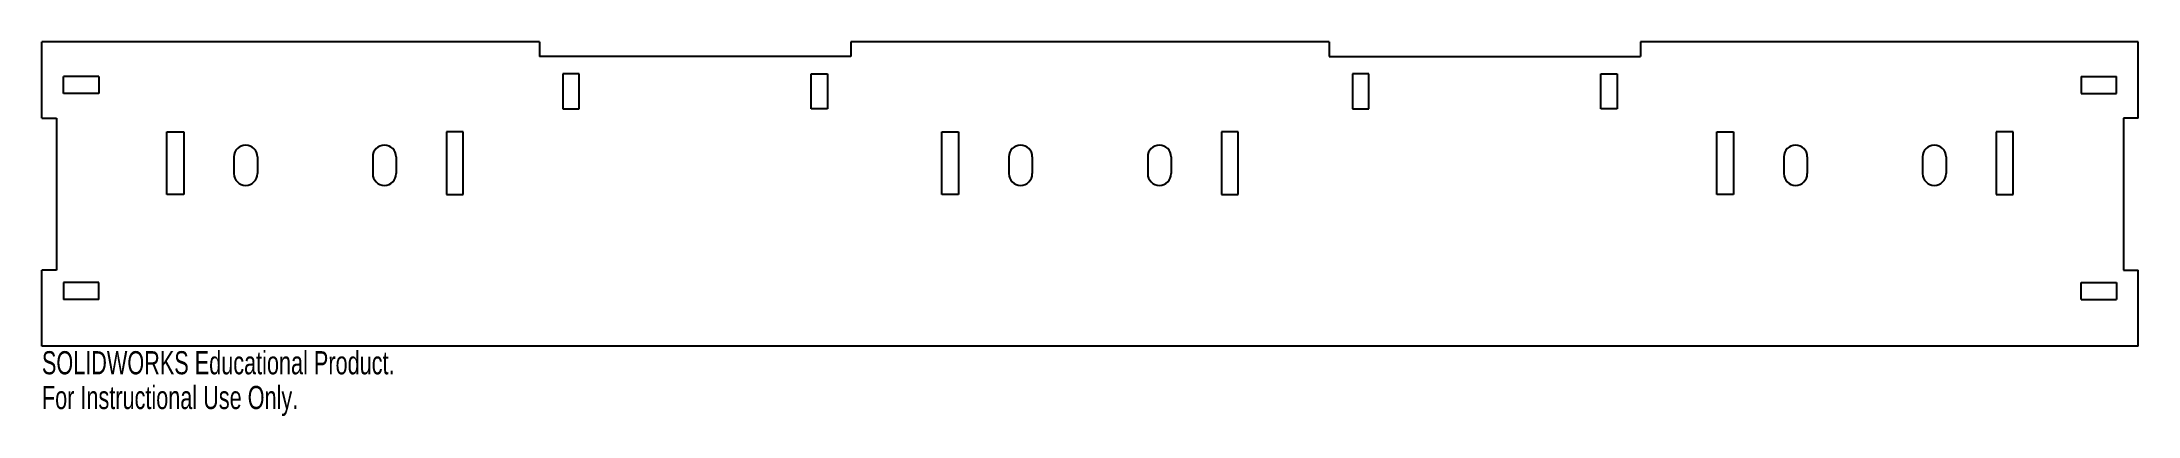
# Model space of a CAD drawing. Header units: millimetres. Extents: x -219 to 219, y -26 to 52.
import ezdxf

# ---------------------------------------------------------------- set-up
doc = ezdxf.new("R2010")
doc.units = ezdxf.units.MM
doc.styles.add('SLDTEXTSTYLE0', font='TXT', dxfattribs={"width": 0.7})

msp = doc.modelspace()

# ---------------------------------------------------------------- linework, layer by layer
at = {"color": 7, "linetype": 'Continuous', "lineweight": 25}
for p, q in [((-115, 52.19), (-219, 52.19)), ((-219, 36.32), (-219, 52.19)), ((-115, 52.19), (-115, 49.17)), ((-50, 49.17), (-115, 49.17)), ((50, 52.19), (-50, 52.19)), ((-50, 52.19), (-50, 49.17)), ((50, 52.19), (50, 49.17)), ((50, 49.17), (115, 49.17)), ((219, 52.19), (115, 52.19)), ((115, 52.19), (115, 49.17)), ((219, 36.32), (219, 52.19)), ((-207.14, 44.98), (-214.47, 44.98)), ((-214.47, 41.45), (-214.47, 44.98)), ((-207.14, 44.98), (-207.14, 41.45)), ((-110.13, 45.57), (-110.13, 38.24)), ((-106.73, 45.57), (-110.13, 45.57)), ((-106.73, 38.24), (-106.73, 45.57)), ((-58.27, 38.24), (-58.27, 45.57)), ((-58.27, 45.57), (-54.87, 45.57)), ((-54.87, 45.57), (-54.87, 38.24)), ((54.87, 45.57), (54.87, 38.24)), ((58.27, 45.57), (54.87, 45.57)), ((58.27, 38.24), (58.27, 45.57)), ((106.73, 38.24), (106.73, 45.57)), ((106.73, 45.57), (110.13, 45.57)), ((110.13, 45.57), (110.13, 38.24)), ((207.14, 44.98), (207.14, 41.45)), ((207.14, 44.98), (214.47, 44.98)), ((214.47, 41.45), (214.47, 44.98)), ((-207.14, 41.45), (-214.47, 41.45)), ((207.14, 41.45), (214.47, 41.45)), ((-219, 36.32), (-215.98, 36.32)), ((-215.98, 36.32), (-215.98, 4.56)), ((-110.13, 38.24), (-106.73, 38.24)), ((-54.87, 38.24), (-58.27, 38.24)), ((54.87, 38.24), (58.27, 38.24)), ((110.13, 38.24), (106.73, 38.24)), ((215.98, 36.32), (215.98, 4.56)), ((219, 36.32), (215.98, 36.32)), ((-192.9, 33.41), (-189.37, 33.41)), ((-192.9, 20.38), (-192.9, 33.41)), ((-189.37, 33.41), (-189.37, 20.38)), ((-134.48, 33.41), (-134.48, 20.38)), ((-130.95, 33.41), (-134.48, 33.41)), ((-130.95, 20.38), (-130.95, 33.41)), ((-30.97, 33.41), (-27.45, 33.41)), ((-30.97, 20.38), (-30.97, 33.41)), ((-27.45, 33.41), (-27.45, 20.38)), ((27.45, 33.41), (27.45, 20.38)), ((30.97, 33.41), (27.45, 33.41)), ((30.97, 20.38), (30.97, 33.41)), ((130.95, 33.41), (134.48, 33.41)), ((130.95, 20.38), (130.95, 33.41)), ((134.48, 33.41), (134.48, 20.38)), ((189.37, 33.41), (189.37, 20.38)), ((192.9, 33.41), (189.37, 33.41)), ((192.9, 20.38), (192.9, 33.41)), ((-178.88, 28.21), (-178.88, 24.71)), ((-173.97, 28.21), (-173.97, 24.71)), ((-149.88, 28.21), (-149.88, 24.71)), ((-144.97, 28.21), (-144.97, 24.71)), ((-16.95, 28.21), (-16.95, 24.71)), ((-12.05, 28.21), (-12.05, 24.71)), ((12.05, 28.21), (12.05, 24.71)), ((16.95, 28.21), (16.95, 24.71)), ((144.97, 28.21), (144.97, 24.71)), ((149.88, 28.21), (149.88, 24.71)), ((173.97, 28.21), (173.97, 24.71)), ((178.88, 28.21), (178.88, 24.71)), ((-189.37, 20.38), (-192.9, 20.38)), ((-134.48, 20.38), (-130.95, 20.38)), ((-27.45, 20.38), (-30.97, 20.38)), ((27.45, 20.38), (30.97, 20.38)), ((134.48, 20.38), (130.95, 20.38)), ((189.37, 20.38), (192.9, 20.38)), ((-215.98, 4.56), (-219, 4.56)), ((-219, -11.32), (-219, 4.56)), ((215.98, 4.56), (219, 4.56)), ((219, -11.32), (219, 4.56)), ((-207.14, 1.96), (-214.47, 1.96)), ((-214.47, 1.96), (-214.47, -1.57)), ((-207.14, -1.57), (-207.14, 1.96)), ((207.14, -1.57), (207.14, 1.96)), ((207.14, 1.96), (214.47, 1.96)), ((214.47, 1.96), (214.47, -1.57)), ((-207.14, -1.57), (-214.47, -1.57)), ((207.14, -1.57), (214.47, -1.57)), ((219, -11.32), (-219, -11.32))]:
    msp.add_line(p, q, dxfattribs=at)
for centre, start, end in [((-176.43, 28.21), 0, 180), ((-147.43, 28.21), 0, 180), ((-14.5, 28.21), 0, 180), ((14.5, 28.21), 0, 180), ((147.43, 28.21), 0, 180), ((176.43, 28.21), 0, 180), ((-176.43, 24.71), 180, 0), ((-147.43, 24.71), 180, 0), ((-14.5, 24.71), 180, 0), ((14.5, 24.71), 180, 0), ((147.43, 24.71), 180, 0), ((176.43, 24.71), 180, 0)]:
    msp.add_arc(centre, 2.45, start, end, dxfattribs=at)

# ---------------------------------------------------------------- texts
at = {"color": 7, "linetype": 'Continuous', "char_height": 4.8336, "attachment_point": 1, "style": 'SLDTEXTSTYLE0'}
for s, insert in [('SOLIDWORKS Educational Product.', (-219, -12.34)), ('For Instructional Use Only.', (-219, -19.59))]:
    msp.add_mtext(s, dxfattribs=dict(at, insert=insert))

doc.saveas('drawing.dxf')
